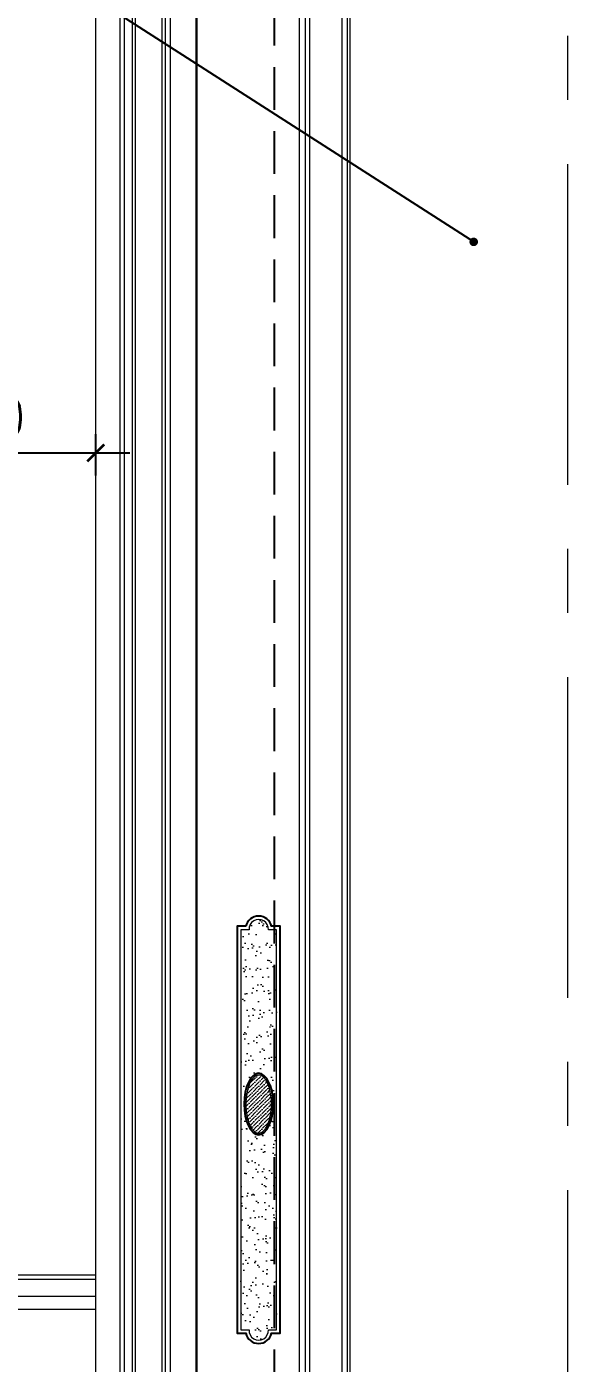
# Model space of a CAD drawing. Header units: inches. Extents: x 193287 to 241687, y 437648 to 550079.
# Drawn here: x 228818 to 229476, y 449132 to 450696 of the extents above; entities that cross this region are included whole.
import ezdxf

# ---------------------------------------------------------------- set-up
doc = ezdxf.new("R2010")
doc.units = ezdxf.units.IN
doc.header["$MEASUREMENT"] = 0
for name, pattern in [('CENTERX2', [4, 2.5, -0.5, 0.5, -0.5]), ('HIDDEN', [0.375, 0.25, -0.125]), ('HIDDEN2', [0.1875, 0.125, -0.0625])]:
    doc.linetypes.add(name, pattern=pattern)
for name, color, linetype, lineweight in [('A-Dim-ID', 9, 'Continuous', 20), ('CQ Marble', 6, 'Continuous', 0), ('CQ Wood', 30, 'Continuous', 0)]:
    doc.layers.add(name, color=color, linetype=linetype, lineweight=lineweight)
for name, color, linetype in [('brass', 40, 'Continuous'), ('CQ centerline', 8, 'Continuous'), ('CQ spot detail elevation', 1, 'Continuous'), ('CQ_callout', 34, 'Continuous')]:
    doc.layers.add(name, color=color, linetype=linetype)
doc.styles.add('ST9', font='romans.shx', dxfattribs={"width": 0.8})
doc.styles.get("Standard").update_dxf_attribs({"font": 'arial.ttf'})
doc.dimstyles.new('DIM-20', dxfattribs={"dimscale": 1000, "dimtxt": 0.044, "dimasz": 0.035, "dimexe": 0.022, "dimexo": 0.022, "dimgap": 0.022, "dimtad": 1, "dimdec": 0, "dimzin": 0, "dimdsep": 46, "dimtxsty": 'ST9', "dimblk1": 'ARCHTICK', "dimblk2": 'ARCHTICK', "dimsah": 1, "dimcen": 0.088, "dimdle": 0.04, "dimclrd": 256, "dimclre": 256, "dimclrt": 3, "dimadec": 0, "dimazin": 0, "dimtfac": 1, "dimtdec": 0, "dimtix": 1, "dimtofl": 0, "dimtmove": 1, "dimatfit": 3, "dimldrblk": 'CLOSED', "dimfxl": 1, "dimtolj": 1, "dimtzin": 0, "dimarcsym": 0})
doc.dimstyles.get("Standard").update_dxf_attribs({"dimtxt": 0.18, "dimasz": 0.18, "dimexe": 0.18, "dimexo": 0.0625, "dimgap": 0.09, "dimtad": 0, "dimtih": 1, "dimtoh": 1, "dimdec": 4, "dimzin": 0, "dimdsep": 46, "dimtxsty": 'Standard', "dimcen": 0.09, "dimadec": 0, "dimazin": 0, "dimtfac": 1, "dimtdec": 4, "dimtofl": 0, "dimtmove": 0, "dimatfit": 3, "dimfxl": 1, "dimtolj": 1, "dimtzin": 0, "dimarcsym": 0})

# ---------------------------------------------------------------- blocks, each defined once
blk = doc.blocks.new('door handle with plate')
at = {"layer": 'brass', "lineweight": 0}
h = blk.add_hatch(dxfattribs=at)
h.set_pattern_fill('AR-SAND', color=256, scale=0.4)
h.set_pattern_definition([(37.5, (-905.333, -868.295), (-0.640013, 19.57653), [0, -15.4432, 0, -17.272, 0, -16.51]), (7.5, (-905.333, -868.295), (17.98093, 28.673), [0, -8.3312, 0, -13.9192, 0, -5.334]), (327.5, (-917.83, -868.295), (31.639695, 0.057487), [0, -5.08, 0, -18.288, 0, -23.876]), (317.5, (-917.83, -868.295), (30.54226, 8.91717), [0, -2.54, 0, -11.9888, 0, -13.716])])
edge = h.paths.add_edge_path()
edge.add_line((5578.5, 1304), (5568.9, 1304))
edge.add_arc((5557.5, 1304.6), 11.4, 356.9527, 543.0473)
edge.add_line((5546.2, 1304), (5536.5, 1304))
edge.add_line((5536.5, 1304), (5536.5, 836))
edge.add_line((5536.5, 836), (5546.2, 836))
edge.add_arc((5557.5, 835.4), 11.4, 176.9527, 363.0473)
edge.add_line((5568.9, 836), (5578.5, 836))
edge.add_line((5578.5, 836), (5578.5, 1304))
edge = h.paths.add_edge_path(flags=16)
edge.add_line((5552.5, 1015.2), (5552.5, 1016))
edge.add_arc((5557.7, 1009.2), 8.54, 55.5917, 127.2544, ccw=False)
edge.add_line((5562.5, 1016.3), (5562.5, 1015.7))
edge.add_arc((5557.8, 1009.8), 7.54, 51.4977, 134.7965)
edge = h.paths.add_edge_path(flags=16)
edge.add_ellipse((5557.5, 1100), major_axis=(0, -36), ratio=0.472222, start_angle=0, end_angle=360)
edge = h.paths.add_edge_path(flags=0)
edge.add_spline(control_points=[(5557.5, 1066), (5558.3, 1066), (5559, 1066.1), (5560.5, 1066.7), (5561.2, 1067.1), (5562.7, 1068.2), (5563.5, 1068.9), (5565, 1070.7), (5565.7, 1071.8), (5567.5, 1074.8), (5568.5, 1076.9), (5570.2, 1081.8), (5570.9, 1084.5), (5571.9, 1090.2), (5572.3, 1093.2), (5572.6, 1099.3), (5572.6, 1102.4), (5572.1, 1108.5), (5571.7, 1111.4), (5570.5, 1117), (5569.8, 1119.6), (5568, 1124.3), (5567, 1126.3), (5564.9, 1129.4), (5564, 1130.6), (5562.1, 1132.4), (5561.1, 1133), (5559.5, 1133.7), (5558.7, 1133.9), (5557.3, 1134), (5556.6, 1134), (5555.1, 1133.6), (5554.4, 1133.2), (5552.9, 1132.2), (5552.1, 1131.6), (5550.6, 1130), (5549.9, 1129), (5548.4, 1126.8), (5547.8, 1125.6), (5546.1, 1121.9), (5545.2, 1119.3), (5543.8, 1113.6), (5543.2, 1110.5), (5542.6, 1104.2), (5542.5, 1100.9), (5542.7, 1094.4), (5543, 1091.1), (5544, 1085), (5544.8, 1082.2), (5546.5, 1076.9), (5547.6, 1074.6), (5549.6, 1071.2), (5550.6, 1070), (5552.5, 1068), (5553.5, 1067.3), (5555.2, 1066.4), (5556, 1066.2), (5557, 1066), (5557.2, 1066), (5557.5, 1066)], knot_values=[0, 0, 0, 0, 0.16901, 0.16901, 0.33802, 0.33802, 0.50703, 0.50703, 0.67604, 0.67604, 0.938571, 0.938571, 1.201101, 1.201101, 1.463632, 1.463632, 1.726163, 1.726163, 1.988693, 1.988693, 2.251224, 2.251224, 2.513755, 2.513755, 2.724578, 2.724578, 2.935401, 2.935401, 3.103312, 3.103312, 3.271224, 3.271224, 3.439135, 3.439135, 3.607046, 3.607046, 3.774958, 3.774958, 3.942869, 3.942869, 4.222, 4.222, 4.501132, 4.501132, 4.780263, 4.780263, 5.059395, 5.059395, 5.338526, 5.338526, 5.617657, 5.617657, 5.833162, 5.833162, 6.048667, 6.048667, 6.216772, 6.216772, 6.283185, 6.283185, 6.283185, 6.283185], degree=3, periodic=0)
h = blk.add_hatch(dxfattribs=at)
h.set_pattern_fill('ANSI36', color=256)
h.set_pattern_definition([(45, (-905.333, -868.295), (1.683798, 6.1739261), [7.9375, -1.5875, 0, -1.5875])])
edge = h.paths.add_edge_path()
edge.add_spline(control_points=[(5557.5, 1066), (5558.3, 1066), (5559, 1066.1), (5560.5, 1066.7), (5561.2, 1067.1), (5562.7, 1068.2), (5563.5, 1068.9), (5565, 1070.7), (5565.7, 1071.8), (5567.5, 1074.8), (5568.5, 1076.9), (5570.2, 1081.8), (5570.9, 1084.5), (5571.9, 1090.2), (5572.3, 1093.2), (5572.6, 1099.3), (5572.6, 1102.4), (5572.1, 1108.5), (5571.7, 1111.4), (5570.5, 1117), (5569.8, 1119.6), (5568, 1124.3), (5567, 1126.3), (5564.9, 1129.4), (5564, 1130.6), (5562.1, 1132.4), (5561.1, 1133), (5559.5, 1133.7), (5558.7, 1133.9), (5557.3, 1134), (5556.6, 1134), (5555.1, 1133.6), (5554.4, 1133.2), (5552.9, 1132.2), (5552.1, 1131.6), (5550.6, 1130), (5549.9, 1129), (5548.4, 1126.8), (5547.8, 1125.6), (5546.1, 1121.9), (5545.2, 1119.3), (5543.8, 1113.6), (5543.2, 1110.5), (5542.6, 1104.2), (5542.5, 1100.9), (5542.7, 1094.4), (5543, 1091.1), (5544, 1085), (5544.8, 1082.2), (5546.5, 1076.9), (5547.6, 1074.6), (5549.6, 1071.2), (5550.6, 1070), (5552.5, 1068), (5553.5, 1067.3), (5555.2, 1066.4), (5556, 1066.2), (5557, 1066), (5557.2, 1066), (5557.5, 1066)], knot_values=[0, 0, 0, 0, 0.16901, 0.16901, 0.33802, 0.33802, 0.50703, 0.50703, 0.67604, 0.67604, 0.938571, 0.938571, 1.201101, 1.201101, 1.463632, 1.463632, 1.726163, 1.726163, 1.988693, 1.988693, 2.251224, 2.251224, 2.513755, 2.513755, 2.724578, 2.724578, 2.935401, 2.935401, 3.103312, 3.103312, 3.271224, 3.271224, 3.439135, 3.439135, 3.607046, 3.607046, 3.774958, 3.774958, 3.942869, 3.942869, 4.222, 4.222, 4.501132, 4.501132, 4.780263, 4.780263, 5.059395, 5.059395, 5.338526, 5.338526, 5.617657, 5.617657, 5.833162, 5.833162, 6.048667, 6.048667, 6.216772, 6.216772, 6.283185, 6.283185, 6.283185, 6.283185], degree=3, periodic=0)
at = {"layer": 'brass', "elevation": 0}
blk.add_lwpolyline([(5542.5, 1308), (5532.5, 1308), (5532.5, 832), (5542.5, 832, 0.798957), (5572.5, 832), (5582.5, 832), (5582.5, 1308), (5572.5, 1308, 0.798957)], format="xyb", close=True, dxfattribs=at)
at = {"layer": 'brass', "lineweight": 0, "elevation": 0}
blk.add_lwpolyline([(5546.2, 1304), (5536.5, 1304), (5536.5, 836), (5546.2, 836, 1.054652), (5568.9, 836), (5578.5, 836), (5578.5, 1304), (5568.9, 1304, 1.054652)], format="xyb", close=True, dxfattribs=at)
at = {"layer": 'brass', "extrusion": (3.76158e-37, -3.00927e-36, -1)}
blk.add_ellipse((5557.5, 1100, 0), major_axis=(0, -36), ratio=0.472222, dxfattribs=at)
at = {"layer": 'brass', "lineweight": 0}
blk.add_open_spline([(5557.5, 1066, 0), (5556.8, 1066, 0), (5556.1, 1066.1, 0), (5554.6, 1066.7, 0), (5553.9, 1067.1, 0), (5552.3, 1068.2, 0), (5551.6, 1068.9, 0), (5550, 1070.7, 0), (5549.3, 1071.8, 0), (5547.5, 1074.8, 0), (5546.5, 1076.9, 0), (5544.9, 1081.8, 0), (5544.2, 1084.5, 0), (5543.1, 1090.2, 0), (5542.8, 1093.2, 0), (5542.5, 1099.3, 0), (5542.5, 1102.4, 0), (5543, 1108.5, 0), (5543.4, 1111.4, 0), (5544.5, 1117, 0), (5545.3, 1119.6, 0), (5547.1, 1124.3, 0), (5548.1, 1126.3, 0), (5550.1, 1129.4, 0), (5551.1, 1130.6, 0), (5553, 1132.4, 0), (5553.9, 1133, 0), (5555.6, 1133.7, 0), (5556.3, 1133.9, 0), (5557.8, 1134, 0), (5558.5, 1134, 0), (5559.9, 1133.6, 0), (5560.7, 1133.2, 0), (5562.2, 1132.2, 0), (5563, 1131.6, 0), (5564.5, 1130, 0), (5565.2, 1129, 0), (5566.6, 1126.8, 0), (5567.3, 1125.6, 0), (5569, 1121.9, 0), (5569.9, 1119.3, 0), (5571.3, 1113.6, 0), (5571.8, 1110.5, 0), (5572.5, 1104.2, 0), (5572.6, 1100.9, 0), (5572.4, 1094.4, 0), (5572.1, 1091.1, 0), (5571, 1085, 0), (5570.3, 1082.2, 0), (5568.5, 1076.9, 0), (5567.5, 1074.6, 0), (5565.4, 1071.2, 0), (5564.5, 1070, 0), (5562.5, 1068, 0), (5561.5, 1067.3, 0), (5559.8, 1066.4, 0), (5559.1, 1066.2, 0), (5558.1, 1066, 0), (5557.8, 1066, 0), (5557.5, 1066, 0)], degree=3, knots=[0, 0, 0, 0, 0.16901, 0.16901, 0.33802, 0.33802, 0.50703, 0.50703, 0.67604, 0.67604, 0.938571, 0.938571, 1.201101, 1.201101, 1.463632, 1.463632, 1.726163, 1.726163, 1.988693, 1.988693, 2.251224, 2.251224, 2.513755, 2.513755, 2.724578, 2.724578, 2.935401, 2.935401, 3.103312, 3.103312, 3.271224, 3.271224, 3.439135, 3.439135, 3.607046, 3.607046, 3.774958, 3.774958, 3.942869, 3.942869, 4.222, 4.222, 4.501132, 4.501132, 4.780263, 4.780263, 5.059395, 5.059395, 5.338526, 5.338526, 5.617657, 5.617657, 5.833162, 5.833162, 6.048667, 6.048667, 6.216772, 6.216772, 6.283185, 6.283185, 6.283185, 6.283185], dxfattribs=at)
blk = doc.blocks.new('wd-05 gf-07')
at = {"layer": 'CQ Wood', "color": 8, "ltscale": 5}
for p, q in [((229503, 471239.7, 0), (229503, 473698.5, 0)), ((229508.1, 471239.7, 0), (229508.1, 473693.4, 0)), ((229517.6, 471239.7, 0), (229517.6, 473683.9, 0)), ((229521.1, 471239.7, 0), (229521.1, 473680.4, 0)), ((229552.1, 471239.7, 0), (229552.1, 473649.4, 0)), ((229556.1, 471239.7, 0), (229556.1, 473645.4, 0)), ((229562.1, 471239.7, 0), (229562.1, 473639.4, 0)), ((229593.1, 471004.4, 0), (229593.1, 473608.4, 0)), ((229713.1, 471229.4, 0), (229713.1, 473489.6, 0)), ((229720.1, 471236.4, 0), (229720.1, 473482.6, 0)), ((229725.2, 471241.5, 0), (229725.2, 473477.6, 0)), ((229763.1, 471279.4, 0), (229763.1, 473439.6, 0)), ((229769.1, 471285.4, 0), (229769.1, 473433.6, 0)), ((229772.1, 471288.4, 0), (229772.1, 473430.6, 0))]:
    blk.add_line(p, q, dxfattribs=at)
at = {"layer": 'CQ Wood', "color": 8, "linetype": 'HIDDEN2', "ltscale": 10}
blk.add_line((229552.1, 470999.4, 0), (229552.1, 473659.5, 0), dxfattribs=at)
at = {"layer": 'CQ Wood', "color": 31, "ltscale": 5}
blk.add_line((229592.1, 470999.4, 0), (229592.1, 473609.4, 0), dxfattribs=at)
at = {"layer": 'CQ Wood', "color": 31, "ltscale": 5, "elevation": 0}
blk.add_lwpolyline([(229474.7, 471239.7), (229474.7, 473726.8), (230052.1, 473726.8)], dxfattribs=at)
at = {"color": 8}
blk.add_blockref('door handle with plate', (224107.7, 470999.4, 0), dxfattribs=at)
blk = doc.blocks.new('_ARCHTICK')
at = {"color": 0, "linetype": 'ByBlock', "const_width": 0.15}
blk.add_lwpolyline([(-0.5, -0.5), (0.5, 0.5)], dxfattribs=at)
blk = doc.blocks.new('*D2487')
at = {"layer": 'A-Dim-ID', "lineweight": -2, "transparency": 16777216}
for p, q in [((228648.4, 450170.6), (228648.4, 450219.1)), ((228898.4, 450170.6), (228898.4, 450219.1)), ((228608.4, 450197.1), (228938.4, 450197.1))]:
    blk.add_line(p, q, dxfattribs=at)
at = {"layer": 'Defpoints', "color": 0, "transparency": 16777216}
for p in [(228898.4, 450197.1), (228648.4, 450148.6, 0), (228898.4, 450148.6, 0)]:
    blk.add_point(p, dxfattribs=at)
at = {"layer": 'A-Dim-ID', "lineweight": -2, "transparency": 16777216, "xscale": 20, "yscale": 20, "zscale": 20, "rotation": 180}
blk.add_blockref('_ARCHTICK', (228648.4, 450197.1), dxfattribs=at)
at = {"layer": 'A-Dim-ID', "lineweight": -2, "transparency": 16777216, "xscale": 20, "yscale": 20, "zscale": 20}
blk.add_blockref('_ARCHTICK', (228898.4, 450197.1), dxfattribs=at)
at = {"layer": 'A-Dim-ID', "color": 3, "transparency": 16777216, "insert": (228773.4, 450239.1), "char_height": 40, "attachment_point": 5, "style": 'ST9'}
blk.add_mtext('\\A1;250', dxfattribs=at)
blk = doc.blocks.new('_CLOSED')
at = {"color": 0, "linetype": 'ByBlock'}
for p, q in [((-1, 0.167), (0, 0)), ((-1, 0.167), (-1, -0.167)), ((0, 0), (-1, -0.167)), ((0, 0), (-1, 0))]:
    blk.add_line(p, q, dxfattribs=at)

msp = doc.modelspace()

# ---------------------------------------------------------------- linework, layer by layer
at = {"layer": 'CQ centerline', "linetype": 'CENTERX2', "lineweight": 0, "ltscale": 150}
msp.add_line((229450.864, 447759.998, -0.001), (229450.864, 452907.434, -0.001), dxfattribs=at)
at = {"layer": 'CQ Marble', "extrusion": (-4.88522e-08, 5.98593e-09, 1)}
for p, q in [((228898.436, 449235.382, 0), (228407.621, 449235.387, 0)), ((228898.436, 449195.524, 0), (228428.236, 449195.579, 0))]:
    msp.add_line(p, q, dxfattribs=at)
at = {"layer": 'CQ Marble', "color": 8, "extrusion": (-4.88522e-08, 5.98593e-09, 1)}
for p, q in [((228898.436, 449230.522, 0), (228407.621, 449230.579, 0)), ((228898.436, 449210.525, 0), (228421.142, 449210.582, 0))]:
    msp.add_line(p, q, dxfattribs=at)
at = {"layer": 'CQ spot detail elevation', "color": 3, "linetype": 'HIDDEN', "ltscale": 200}
msp.add_lwpolyline([(227830.495, 451473.526), (229107.079, 451473.526), (229107.079, 448266.584), (227830.495, 448266.584)], close=True, dxfattribs=at)

# ---------------------------------------------------------------- block references
at = {"layer": 'CQ Wood'}
msp.add_blockref('wd-05 gf-07', (-576.222, -22663.813, -0.001), dxfattribs=at)

# ---------------------------------------------------------------- dimensions: what is measured, and where the dimension line sits
at = {"layer": 'A-Dim-ID'}
dim = msp.add_linear_dim(base=(228898.436, 450197.124, -0.001), p1=(228648.407, 450148.616, -0.001), p2=(228898.436, 450148.616, -0.001), dimstyle='DIM-20', override={"dimtxt": 0.04, "dimasz": 0.02}, dxfattribs=at)
dim.commit()
dim.dimension.update_dxf_attribs({"geometry": '*D2487', "text_midpoint": (228773.421, 450239.124, -0.001)})

# ---------------------------------------------------------------- leaders
at = {"layer": 'CQ_callout', "color": 8}
msp.add_leader([(229340.628, 450444.012, 0), (228236.15, 451153.073, 0), (227573.538, 451153.073, 0)], dimstyle='Standard', override={"dimasz": 10, "dimldrblk": 'Dot', "dimfxl": 0.1, "dimarcsym": 2}, dxfattribs=at)

doc.saveas('drawing.dxf')
